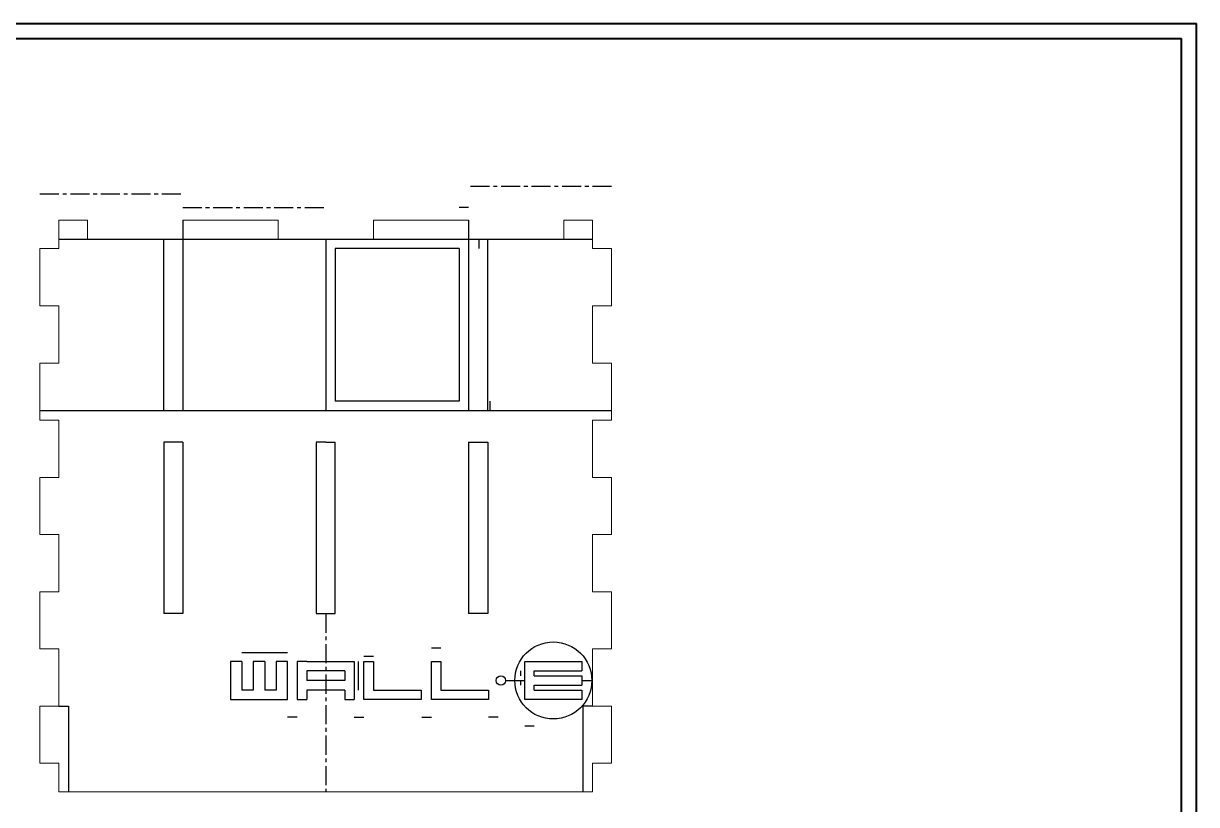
# Model space of a CAD drawing. Header units: inches. Extents: x 0 to 46.8, y 0 to 33.1.
# Drawn here: x 16.04 to 46.81, y 12.63 to 33.12 of the extents above; entities that cross this region are included whole.
import ezdxf

# ---------------------------------------------------------------- set-up
doc = ezdxf.new("R2010")
doc.units = ezdxf.units.IN
doc.header["$MEASUREMENT"] = 0
doc.linetypes.add('CENTERX2', pattern=[0.8, 0.5, -0.1, 0.1, -0.1])

msp = doc.modelspace()

# ---------------------------------------------------------------- linework, layer by layer
at = {"color": 7, "linetype": 'Continuous', "lineweight": 40}
for p, q in [((0.003, 33.119), (46.814, 33.119)), ((46.814, 0.008), (46.814, 33.119)), ((0.987, 32.725), (46.42, 32.725)), ((46.42, 0.402), (46.42, 32.725))]:
    msp.add_line(p, q, dxfattribs=at)
at = {"color": 7, "linetype": 'CENTERX2'}
for p, q in [((16.467, 28.646), (20.217, 28.646)), ((31.467, 28.841), (27.717, 28.841)), ((20.217, 28.295), (23.967, 28.295)), ((27.717, 28.295), (27.467, 28.295)), ((27.986, 27.463), (27.986, 27.213)), ((28.284, 22.963), (28.284, 23.213)), ((23.967, 17.64), (23.967, 12.963)), ((26.739, 16.745), (26.989, 16.745)), ((22.067, 16.608), (21.767, 16.608)), ((22.367, 16.608), (22.067, 16.608)), ((22.667, 16.608), (22.367, 16.608)), ((22.967, 16.608), (22.667, 16.608)), ((24.822, 16.386), (24.822, 16.136)), ((24.967, 16.526), (25.217, 16.526)), ((24.822, 16.136), (24.822, 15.636)), ((29.078, 16.136), (29.078, 16.011)), ((28.688, 15.886), (28.938, 15.886)), ((28.938, 15.886), (29.188, 15.886)), ((29.078, 15.886), (29.078, 15.761)), ((30.688, 15.886), (30.938, 15.886)), ((23.217, 14.928), (22.967, 14.928)), ((26.489, 14.928), (26.739, 14.928)), ((28.239, 14.933), (28.489, 14.933)), ((29.188, 14.698), (29.438, 14.698))]:
    msp.add_line(p, q, dxfattribs=at)
at = {"color": 7, "linetype": 'Continuous', "lineweight": 15}
for p, q in [((16.967, 27.963), (16.967, 27.213)), ((17.717, 27.963), (16.967, 27.963)), ((17.717, 27.463), (17.717, 27.963)), ((20.217, 27.963), (20.217, 27.463)), ((22.717, 27.963), (20.217, 27.963)), ((22.717, 27.463), (22.717, 27.963)), ((25.217, 27.963), (25.217, 27.463)), ((27.717, 27.963), (25.217, 27.963)), ((27.717, 27.463), (27.717, 27.963)), ((30.217, 27.963), (30.217, 27.463)), ((30.967, 27.963), (30.217, 27.963)), ((30.967, 27.213), (30.967, 27.963)), ((20.217, 27.463), (17.717, 27.463)), ((25.217, 27.463), (22.717, 27.463)), ((30.217, 27.463), (27.717, 27.463)), ((16.467, 27.213), (16.467, 25.713)), ((16.967, 27.213), (16.467, 27.213)), ((31.467, 27.213), (30.967, 27.213)), ((31.467, 25.713), (31.467, 27.213)), ((16.467, 25.713), (16.967, 25.713)), ((16.967, 25.713), (16.967, 24.213)), ((30.967, 25.713), (31.467, 25.713)), ((30.967, 24.213), (30.967, 25.713)), ((16.467, 24.213), (16.467, 22.713)), ((16.967, 24.213), (16.467, 24.213)), ((31.467, 24.213), (30.967, 24.213)), ((31.467, 22.713), (31.467, 24.213)), ((16.467, 22.713), (16.967, 22.713)), ((16.967, 22.713), (16.967, 21.213)), ((30.967, 22.713), (31.467, 22.713)), ((30.967, 21.213), (30.967, 22.713)), ((16.467, 21.213), (16.467, 19.713)), ((16.967, 21.213), (16.467, 21.213)), ((31.467, 21.213), (30.967, 21.213)), ((31.467, 19.713), (31.467, 21.213)), ((16.467, 19.713), (16.967, 19.713)), ((16.967, 19.713), (16.967, 18.213)), ((30.967, 19.713), (31.467, 19.713)), ((30.967, 18.213), (30.967, 19.713)), ((16.467, 18.213), (16.467, 16.713)), ((16.967, 18.213), (16.467, 18.213)), ((31.467, 18.213), (30.967, 18.213)), ((31.467, 16.713), (31.467, 18.213)), ((16.467, 16.713), (16.967, 16.713)), ((16.967, 16.713), (16.967, 15.213)), ((30.967, 16.713), (31.467, 16.713)), ((30.967, 15.213), (30.967, 16.713)), ((16.467, 15.213), (16.467, 13.713)), ((16.967, 15.213), (16.467, 15.213)), ((31.467, 15.213), (30.967, 15.213)), ((31.467, 13.713), (31.467, 15.213)), ((16.467, 13.713), (16.967, 13.713)), ((16.967, 13.713), (16.967, 12.963)), ((30.967, 12.963), (30.967, 13.713)), ((30.967, 13.713), (31.467, 13.713)), ((16.967, 12.963), (30.967, 12.963))]:
    msp.add_line(p, q, dxfattribs=at)
at = {"color": 7, "linetype": 'Continuous'}
for p, q in [((20.217, 27.963), (20.217, 22.963)), ((27.717, 27.963), (27.717, 22.963)), ((16.967, 27.463), (30.967, 27.463)), ((19.717, 22.963), (19.717, 27.463)), ((23.967, 27.463), (23.967, 22.963)), ((28.217, 22.963), (28.217, 27.463)), ((27.467, 27.213), (24.217, 27.213)), ((24.217, 27.213), (24.217, 23.213)), ((27.467, 27.213), (27.467, 23.213)), ((27.467, 23.213), (24.217, 23.213)), ((16.467, 22.963), (31.467, 22.963)), ((20.217, 22.14), (19.717, 22.14)), ((19.717, 22.14), (19.717, 17.64)), ((20.217, 22.14), (20.217, 17.64)), ((23.967, 22.14), (23.717, 22.14)), ((23.717, 22.14), (23.717, 17.64)), ((23.967, 22.14), (24.217, 22.14)), ((24.217, 17.64), (24.217, 22.14)), ((27.717, 22.14), (27.717, 17.64)), ((27.717, 22.14), (28.217, 22.14)), ((28.217, 22.14), (28.217, 17.64)), ((20.217, 17.64), (19.717, 17.64)), ((23.717, 17.64), (24.217, 17.64)), ((28.217, 17.64), (27.717, 17.64)), ((21.467, 16.386), (21.467, 15.386)), ((21.767, 16.386), (21.467, 16.386)), ((21.767, 16.386), (21.767, 15.636)), ((22.067, 16.386), (22.067, 15.636)), ((22.367, 16.386), (22.067, 16.386)), ((22.367, 16.386), (22.367, 15.636)), ((22.967, 16.386), (22.667, 16.386)), ((22.667, 16.386), (22.667, 15.636)), ((22.967, 15.386), (22.967, 16.386)), ((23.467, 16.386), (23.217, 16.386)), ((23.217, 16.386), (23.217, 15.386)), ((23.467, 16.386), (24.467, 16.386)), ((24.467, 16.386), (24.717, 16.386)), ((24.717, 16.386), (24.717, 15.386)), ((24.967, 15.386), (24.967, 16.386)), ((24.967, 16.386), (25.217, 16.386)), ((25.217, 16.386), (25.217, 15.636)), ((26.739, 15.386), (26.739, 16.386)), ((26.739, 16.386), (26.989, 16.386)), ((26.989, 16.386), (26.989, 15.636)), ((29.188, 16.386), (30.688, 16.386)), ((29.188, 15.386), (29.188, 16.386)), ((30.688, 16.386), (30.688, 16.136)), ((23.467, 16.136), (23.467, 15.886)), ((24.467, 16.136), (23.467, 16.136)), ((24.467, 16.136), (24.467, 15.886)), ((29.438, 16.136), (30.688, 16.136)), ((29.438, 16.011), (29.438, 16.136)), ((29.438, 16.011), (30.688, 16.011)), ((30.688, 16.011), (30.688, 15.761)), ((24.467, 15.886), (23.467, 15.886)), ((29.438, 15.636), (29.438, 15.761)), ((29.438, 15.761), (30.688, 15.761)), ((22.067, 15.636), (21.767, 15.636)), ((22.667, 15.636), (22.367, 15.636)), ((24.467, 15.636), (23.467, 15.636)), ((23.467, 15.636), (23.467, 15.386)), ((24.467, 15.636), (24.467, 15.386)), ((25.217, 15.636), (26.467, 15.636)), ((26.467, 15.636), (26.467, 15.386)), ((26.989, 15.636), (28.239, 15.636)), ((28.239, 15.636), (28.239, 15.386)), ((29.438, 15.636), (30.688, 15.636)), ((30.688, 15.636), (30.688, 15.386)), ((16.967, 15.213), (17.217, 15.213)), ((17.217, 15.213), (17.217, 12.963)), ((21.467, 15.386), (22.967, 15.386)), ((23.217, 15.386), (23.467, 15.386)), ((24.467, 15.386), (24.717, 15.386)), ((26.467, 15.386), (24.967, 15.386)), ((28.239, 15.386), (26.739, 15.386)), ((30.688, 15.386), (29.188, 15.386)), ((30.967, 15.213), (30.717, 15.213)), ((30.717, 15.213), (30.717, 12.963)), ((24.717, 14.928), (24.967, 14.928))]:
    msp.add_line(p, q, dxfattribs=at)
for centre, radius in [((29.938, 15.886), 1.01), ((28.563, 15.886), 0.125)]:
    msp.add_circle(centre, radius, dxfattribs=at)

doc.saveas('drawing.dxf')
